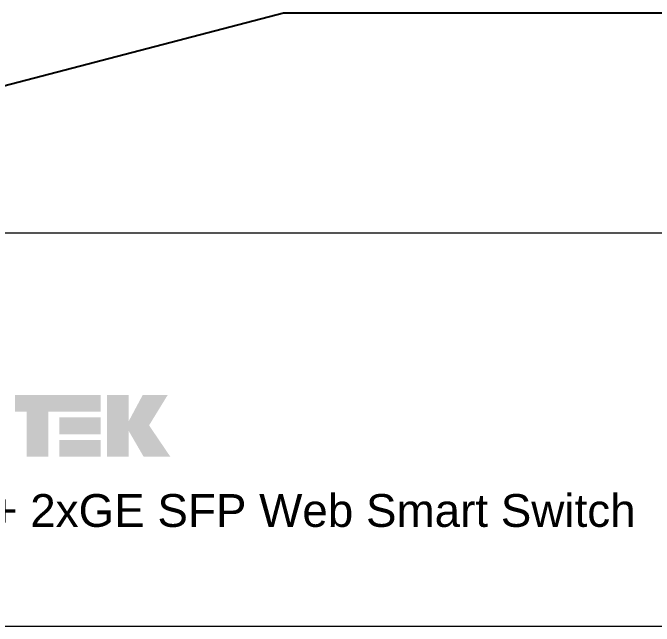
# Model space of a CAD drawing. Header units: millimetres. Extents: x 7106 to 73427, y -466 to 50348.
# Drawn here: x 57218 to 57948, y 45997 to 46695 of the extents above; entities that cross this region are included whole.
import ezdxf

# ---------------------------------------------------------------- set-up
doc = ezdxf.new("R2010")
doc.units = ezdxf.units.MM
for name, color, linetype in [('Cotas', 1, 'Continuous'), ('PDF11_Geometry', 7, 'Continuous'), ('PDF11_Text', 7, 'Continuous')]:
    doc.layers.add(name, color=color, linetype=linetype)
doc.layers.add('PDF11_Solid Fills', color=252, linetype='Continuous', true_color=0x8c8f90)
doc.styles.add('PDF Arial', font='arial.ttf')

# ---------------------------------------------------------------- blocks, each defined once
blk = doc.blocks.new('AW-GEV-264B-370 a')
at = {"layer": 'PDF11_Solid Fills', "transparency": 33554559}
for points in [[(-178.012, 25.739), (-187.564, 25.739), (-187.564, 23.878), (-186.237, 23.878), (-186.237, 18.885), (-183.825, 18.885), (-183.825, 23.878), (-178.012, 23.878)], [(-177.309, 18.891), (-177.309, 25.739), (-174.888, 25.739), (-174.888, 22.82), (-173.327, 25.739), (-170.544, 25.739), (-172.612, 22.367), (-170.255, 18.891), (-173.23, 18.891), (-174.888, 21.756), (-174.888, 18.891)], [(-178.012, 21.385), (-182.631, 21.385), (-182.631, 23.248), (-178.012, 23.248)], [(-178.012, 18.891), (-182.631, 18.891), (-182.631, 20.752), (-178.012, 20.752)]]:
    blk.add_hatch(color=1, dxfattribs=at).paths.add_polyline_path(points)
at = {"color": 1}
for p, q in [((-253.209, 43.43), (-157.651, 68.313)), ((-157.651, 68.313), (0, 68.313))]:
    blk.add_line(p, q, dxfattribs=at)
at = {"layer": 'PDF11_Geometry', "color": 1, "lineweight": 9}
blk.add_lwpolyline([(-252.385, 0), (252.385, 0, 0.413485), (253.549, 1.164), (253.549, 42.607, 0.412809), (252.385, 43.771), (-252.385, 43.771, 0.414529), (-253.549, 42.607), (-253.549, 1.164, 0.414781), (-252.385, 0)], format="xyb", dxfattribs=at)
at = {"layer": 'PDF11_Text', "color": 1, "style": 'PDF Arial'}
blk.add_text('24 xGE PoE + 2xGE SFP Web Smart Switch', height=3.65138, dxfattribs=at).set_placement((-219.736, 11.059))

msp = doc.modelspace()

# ---------------------------------------------------------------- block references
at = {"layer": 'Cotas', "xscale": 10.2157128902851, "yscale": 10.2157128902851, "zscale": 10.2157128902851}
msp.add_blockref('AW-GEV-264B-370 a', (59136.47, 45996.98), dxfattribs=at)

doc.saveas('drawing.dxf')
